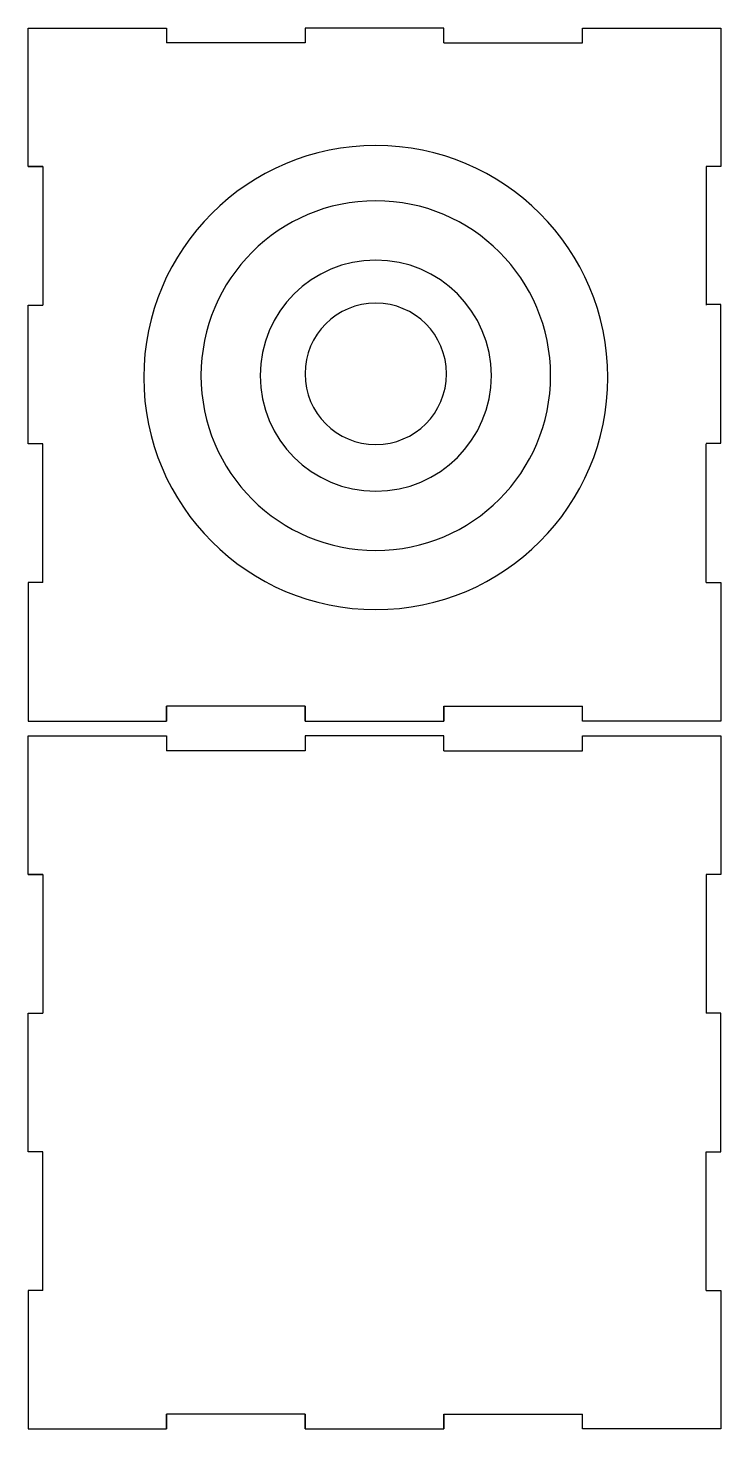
# Model space of a CAD drawing. Header units: millimetres. Extents: x 10 to 304, y -289 to -6.
# Drawn here: x 9.8 to 149.8, y -289.2 to -6.2 of the extents above; entities that cross this region are included whole.
import ezdxf

# ---------------------------------------------------------------- set-up
doc = ezdxf.new("R2010")
doc.units = ezdxf.units.MM
doc.header["$MEASUREMENT"] = 0
doc.layers.add('Layer 1', color=7, linetype='Continuous')

# ---------------------------------------------------------------- blocks, each defined once
blk = doc.blocks.new('block 2')
at = {"layer": 'Layer 1', "color": 7, "lineweight": 25, "true_color": 0xffffff}
for points in [[(9.81, -146.16), (9.81, -146.16)], [(149.81, -146.16), (149.81, -146.16)]]:
    blk.add_lwpolyline(points, dxfattribs=at)
blk = doc.blocks.new('block 3')
at = {"layer": 'Layer 1', "color": 7, "lineweight": 25, "true_color": 0xffffff}
for points in [[(9.81, -6.16), (9.81, -6.16)], [(9.81, -146.16), (9.81, -146.16)]]:
    blk.add_lwpolyline(points, dxfattribs=at)
blk = doc.blocks.new('block 4')
at = {"layer": 'Layer 1', "color": 7, "lineweight": 25, "true_color": 0xffffff}
for points in [[(9.81, -6.16), (9.81, -6.16)], [(149.81, -6.16), (149.81, -6.16)]]:
    blk.add_lwpolyline(points, dxfattribs=at)
blk = doc.blocks.new('block 5')
at = {"layer": 'Layer 1', "color": 7, "lineweight": 25, "true_color": 0xffffff}
blk.add_lwpolyline([(149.81, -6.16), (149.81, -6.16)], dxfattribs=at)
blk = doc.blocks.new('block 6')
at = {"layer": 'Layer 1', "color": 7, "lineweight": 25, "true_color": 0xffffff}
for points in [[(9.81, -6.16), (9.81, -6.16)], [(149.81, -146.16), (149.81, -146.16)]]:
    blk.add_lwpolyline(points, dxfattribs=at)
blk = doc.blocks.new('block 7')
at = {"layer": 'Layer 1', "color": 7, "lineweight": 25, "true_color": 0xffffff}
blk.add_lwpolyline([(9.81, -146.16), (9.81, -146.16)], dxfattribs=at)
blk = doc.blocks.new('block 8')
at = {"layer": 'Layer 1', "color": 7, "lineweight": 25, "true_color": 0xffffff}
blk.add_lwpolyline([(9.81, -146.16), (37.81, -146.16)], dxfattribs=at)
blk = doc.blocks.new('block 9')
at = {"layer": 'Layer 1', "color": 7, "lineweight": 25, "true_color": 0xffffff}
blk.add_lwpolyline([(37.81, -146.16), (37.81, -143.16)], dxfattribs=at)
blk = doc.blocks.new('block 10')
at = {"layer": 'Layer 1', "color": 7, "lineweight": 25, "true_color": 0xffffff}
blk.add_lwpolyline([(9.81, -143.16), (9.81, -143.16)], dxfattribs=at)
blk = doc.blocks.new('block 11')
at = {"layer": 'Layer 1', "color": 7, "lineweight": 25, "true_color": 0xffffff}
for points in [[(37.81, -146.16), (37.81, -146.16)], [(65.81, -146.16), (65.81, -146.16)]]:
    blk.add_lwpolyline(points, dxfattribs=at)
blk = doc.blocks.new('block 12')
at = {"layer": 'Layer 1', "color": 7, "lineweight": 25, "true_color": 0xffffff}
blk.add_lwpolyline([(65.81, -146.16), (65.81, -143.16)], dxfattribs=at)
blk = doc.blocks.new('block 13')
at = {"layer": 'Layer 1', "color": 7, "lineweight": 25, "true_color": 0xffffff}
blk.add_lwpolyline([(65.81, -143.16), (37.81, -143.16)], dxfattribs=at)
blk = doc.blocks.new('block 14')
at = {"layer": 'Layer 1', "color": 7, "lineweight": 25, "true_color": 0xffffff}
blk.add_lwpolyline([(37.81, -143.16), (37.81, -146.16)], dxfattribs=at)
blk = doc.blocks.new('block 15')
at = {"layer": 'Layer 1', "color": 7, "lineweight": 25, "true_color": 0xffffff}
blk.add_lwpolyline([(65.81, -146.16), (93.81, -146.16)], dxfattribs=at)
blk = doc.blocks.new('block 16')
at = {"layer": 'Layer 1', "color": 7, "lineweight": 25, "true_color": 0xffffff}
blk.add_lwpolyline([(93.81, -146.16), (93.81, -143.16)], dxfattribs=at)
blk = doc.blocks.new('block 17')
at = {"layer": 'Layer 1', "color": 7, "lineweight": 25, "true_color": 0xffffff}
blk.add_lwpolyline([(65.81, -143.16), (65.81, -146.16)], dxfattribs=at)
blk = doc.blocks.new('block 18')
at = {"layer": 'Layer 1', "color": 7, "lineweight": 25, "true_color": 0xffffff}
blk.add_lwpolyline([(93.81, -143.16), (121.81, -143.16)], dxfattribs=at)
blk = doc.blocks.new('block 19')
at = {"layer": 'Layer 1', "color": 7, "lineweight": 25, "true_color": 0xffffff}
blk.add_open_spline([(93.81, -146.16), (93.81, -146.16), (93.81, -143.16), (93.81, -143.16), (93.81, -143.16), (93.81, -146.16), (93.81, -146.16)], degree=3, knots=[0, 0, 0, 0, 1, 1, 1, 2, 2, 2, 2], dxfattribs=at)
blk = doc.blocks.new('block 20')
at = {"layer": 'Layer 1', "color": 7, "lineweight": 25, "true_color": 0xffffff}
blk.add_lwpolyline([(65.81, -9.16), (37.81, -9.16)], dxfattribs=at)
blk = doc.blocks.new('block 21')
at = {"layer": 'Layer 1', "color": 7, "lineweight": 25, "true_color": 0xffffff}
blk.add_lwpolyline([(93.81, -9.16), (93.81, -6.16), (65.81, -6.16), (65.81, -9.16)], dxfattribs=at)
blk = doc.blocks.new('block 22')
at = {"layer": 'Layer 1', "color": 7, "lineweight": 25, "true_color": 0xffffff}
blk.add_lwpolyline([(93.81, -9.16), (121.81, -9.16)], dxfattribs=at)
blk = doc.blocks.new('block 23')
at = {"layer": 'Layer 1', "color": 7, "lineweight": 25, "true_color": 0xffffff}
blk.add_lwpolyline([(9.81, -6.16), (12.81, -6.16), (37.81, -6.16), (37.81, -9.16)], dxfattribs=at)
blk = doc.blocks.new('block 24')
at = {"layer": 'Layer 1', "color": 7, "lineweight": 25, "true_color": 0xffffff}
blk.add_lwpolyline([(12.81, -34.16), (9.81, -34.16)], dxfattribs=at)
blk = doc.blocks.new('block 25')
at = {"layer": 'Layer 1', "color": 7, "lineweight": 25, "true_color": 0xffffff}
blk.add_lwpolyline([(9.81, -34.16), (9.81, -6.16)], dxfattribs=at)
blk = doc.blocks.new('block 26')
at = {"layer": 'Layer 1', "color": 7, "lineweight": 25, "true_color": 0xffffff}
blk.add_lwpolyline([(9.81, -34.16), (12.81, -34.16)], dxfattribs=at)
blk = doc.blocks.new('block 27')
at = {"layer": 'Layer 1', "color": 7, "lineweight": 25, "true_color": 0xffffff}
blk.add_lwpolyline([(12.81, -34.16), (12.81, -62.16)], dxfattribs=at)
blk = doc.blocks.new('block 28')
at = {"layer": 'Layer 1', "color": 7, "lineweight": 25, "true_color": 0xffffff}
blk.add_lwpolyline([(12.81, -118.16), (12.81, -90.16)], dxfattribs=at)
blk = doc.blocks.new('block 29')
at = {"layer": 'Layer 1', "color": 7, "lineweight": 25, "true_color": 0xffffff}
blk.add_lwpolyline([(12.81, -118.16), (9.81, -118.16), (9.81, -143.16), (9.81, -146.16)], dxfattribs=at)
blk = doc.blocks.new('block 30')
at = {"layer": 'Layer 1', "color": 7, "lineweight": 25, "true_color": 0xffffff}
blk.add_lwpolyline([(12.81, -90.16), (9.81, -90.16), (9.81, -62.16), (12.81, -62.16)], dxfattribs=at)
blk = doc.blocks.new('block 31')
at = {"layer": 'Layer 1', "color": 7, "lineweight": 25, "true_color": 0xffffff}
blk.add_lwpolyline([(146.81, -34.16), (146.81, -62.16)], dxfattribs=at)
blk = doc.blocks.new('block 32')
at = {"layer": 'Layer 1', "color": 7, "lineweight": 25, "true_color": 0xffffff}
blk.add_lwpolyline([(121.81, -9.16), (121.81, -6.16), (149.81, -6.16), (149.81, -34.16), (146.81, -34.16)], dxfattribs=at)
blk = doc.blocks.new('block 33')
at = {"layer": 'Layer 1', "color": 7, "lineweight": 25, "true_color": 0xffffff}
blk.add_lwpolyline([(146.81, -118.16), (146.81, -90.16)], dxfattribs=at)
blk = doc.blocks.new('block 34')
at = {"layer": 'Layer 1', "color": 7, "lineweight": 25, "true_color": 0xffffff}
blk.add_lwpolyline([(146.81, -118.16), (149.81, -118.16), (149.81, -146.16), (121.81, -146.16), (121.81, -143.16)], dxfattribs=at)
blk = doc.blocks.new('block 35')
at = {"layer": 'Layer 1', "color": 7, "lineweight": 25, "true_color": 0xffffff}
blk.add_lwpolyline([(146.81, -90.02), (149.81, -90.02), (149.81, -62.02), (146.81, -62.02)], dxfattribs=at)
blk = doc.blocks.new('block 105')
at = {"layer": 'Layer 1', "color": 7, "lineweight": 25, "true_color": 0xffffff}
for points in [[(9.81, -289.16), (9.81, -289.16)], [(149.81, -289.16), (149.81, -289.16)]]:
    blk.add_lwpolyline(points, dxfattribs=at)
blk = doc.blocks.new('block 106')
at = {"layer": 'Layer 1', "color": 7, "lineweight": 25, "true_color": 0xffffff}
for points in [[(9.81, -149.16), (9.81, -149.16)], [(9.81, -289.16), (9.81, -289.16)]]:
    blk.add_lwpolyline(points, dxfattribs=at)
blk = doc.blocks.new('block 107')
at = {"layer": 'Layer 1', "color": 7, "lineweight": 25, "true_color": 0xffffff}
for points in [[(9.81, -149.16), (9.81, -149.16)], [(149.81, -149.16), (149.81, -149.16)]]:
    blk.add_lwpolyline(points, dxfattribs=at)
blk = doc.blocks.new('block 108')
at = {"layer": 'Layer 1', "color": 7, "lineweight": 25, "true_color": 0xffffff}
blk.add_lwpolyline([(149.81, -149.16), (149.81, -149.16)], dxfattribs=at)
blk = doc.blocks.new('block 109')
at = {"layer": 'Layer 1', "color": 7, "lineweight": 25, "true_color": 0xffffff}
for points in [[(9.81, -149.16), (9.81, -149.16)], [(149.81, -289.16), (149.81, -289.16)]]:
    blk.add_lwpolyline(points, dxfattribs=at)
blk = doc.blocks.new('block 110')
at = {"layer": 'Layer 1', "color": 7, "lineweight": 25, "true_color": 0xffffff}
blk.add_lwpolyline([(9.81, -289.16), (9.81, -289.16)], dxfattribs=at)
blk = doc.blocks.new('block 111')
at = {"layer": 'Layer 1', "color": 7, "lineweight": 25, "true_color": 0xffffff}
blk.add_lwpolyline([(9.81, -289.16), (37.81, -289.16)], dxfattribs=at)
blk = doc.blocks.new('block 112')
at = {"layer": 'Layer 1', "color": 7, "lineweight": 25, "true_color": 0xffffff}
blk.add_lwpolyline([(37.81, -289.16), (37.81, -286.16)], dxfattribs=at)
blk = doc.blocks.new('block 113')
at = {"layer": 'Layer 1', "color": 7, "lineweight": 25, "true_color": 0xffffff}
blk.add_lwpolyline([(9.81, -286.16), (9.81, -286.16)], dxfattribs=at)
blk = doc.blocks.new('block 114')
at = {"layer": 'Layer 1', "color": 7, "lineweight": 25, "true_color": 0xffffff}
for points in [[(37.81, -289.16), (37.81, -289.16)], [(65.81, -289.16), (65.81, -289.16)]]:
    blk.add_lwpolyline(points, dxfattribs=at)
blk = doc.blocks.new('block 115')
at = {"layer": 'Layer 1', "color": 7, "lineweight": 25, "true_color": 0xffffff}
blk.add_lwpolyline([(65.81, -289.16), (65.81, -286.16)], dxfattribs=at)
blk = doc.blocks.new('block 116')
at = {"layer": 'Layer 1', "color": 7, "lineweight": 25, "true_color": 0xffffff}
blk.add_lwpolyline([(65.81, -286.16), (37.81, -286.16)], dxfattribs=at)
blk = doc.blocks.new('block 117')
at = {"layer": 'Layer 1', "color": 7, "lineweight": 25, "true_color": 0xffffff}
blk.add_lwpolyline([(37.81, -286.16), (37.81, -289.16)], dxfattribs=at)
blk = doc.blocks.new('block 118')
at = {"layer": 'Layer 1', "color": 7, "lineweight": 25, "true_color": 0xffffff}
blk.add_lwpolyline([(65.81, -289.16), (93.81, -289.16)], dxfattribs=at)
blk = doc.blocks.new('block 119')
at = {"layer": 'Layer 1', "color": 7, "lineweight": 25, "true_color": 0xffffff}
blk.add_lwpolyline([(93.81, -289.16), (93.81, -286.16)], dxfattribs=at)
blk = doc.blocks.new('block 120')
at = {"layer": 'Layer 1', "color": 7, "lineweight": 25, "true_color": 0xffffff}
blk.add_lwpolyline([(65.81, -286.16), (65.81, -289.16)], dxfattribs=at)
blk = doc.blocks.new('block 121')
at = {"layer": 'Layer 1', "color": 7, "lineweight": 25, "true_color": 0xffffff}
blk.add_lwpolyline([(93.81, -286.16), (121.81, -286.16)], dxfattribs=at)
blk = doc.blocks.new('block 122')
at = {"layer": 'Layer 1', "color": 7, "lineweight": 25, "true_color": 0xffffff}
blk.add_open_spline([(93.81, -289.16), (93.81, -289.16), (93.81, -286.16), (93.81, -286.16), (93.81, -286.16), (93.81, -289.16), (93.81, -289.16)], degree=3, knots=[0, 0, 0, 0, 1, 1, 1, 2, 2, 2, 2], dxfattribs=at)
blk = doc.blocks.new('block 123')
at = {"layer": 'Layer 1', "color": 7, "lineweight": 25, "true_color": 0xffffff}
blk.add_lwpolyline([(65.81, -152.16), (37.81, -152.16)], dxfattribs=at)
blk = doc.blocks.new('block 124')
at = {"layer": 'Layer 1', "color": 7, "lineweight": 25, "true_color": 0xffffff}
blk.add_lwpolyline([(93.81, -152.16), (93.81, -149.16), (65.81, -149.16), (65.81, -152.16)], dxfattribs=at)
blk = doc.blocks.new('block 125')
at = {"layer": 'Layer 1', "color": 7, "lineweight": 25, "true_color": 0xffffff}
blk.add_lwpolyline([(93.81, -152.16), (121.81, -152.16)], dxfattribs=at)
blk = doc.blocks.new('block 126')
at = {"layer": 'Layer 1', "color": 7, "lineweight": 25, "true_color": 0xffffff}
blk.add_lwpolyline([(9.81, -149.16), (12.81, -149.16), (37.81, -149.16), (37.81, -152.16)], dxfattribs=at)
blk = doc.blocks.new('block 127')
at = {"layer": 'Layer 1', "color": 7, "lineweight": 25, "true_color": 0xffffff}
blk.add_lwpolyline([(12.81, -177.16), (9.81, -177.16)], dxfattribs=at)
blk = doc.blocks.new('block 128')
at = {"layer": 'Layer 1', "color": 7, "lineweight": 25, "true_color": 0xffffff}
blk.add_lwpolyline([(9.81, -177.16), (9.81, -149.16)], dxfattribs=at)
blk = doc.blocks.new('block 129')
at = {"layer": 'Layer 1', "color": 7, "lineweight": 25, "true_color": 0xffffff}
blk.add_lwpolyline([(9.81, -177.16), (12.81, -177.16)], dxfattribs=at)
blk = doc.blocks.new('block 130')
at = {"layer": 'Layer 1', "color": 7, "lineweight": 25, "true_color": 0xffffff}
blk.add_lwpolyline([(12.81, -177.16), (12.81, -205.16)], dxfattribs=at)
blk = doc.blocks.new('block 131')
at = {"layer": 'Layer 1', "color": 7, "lineweight": 25, "true_color": 0xffffff}
blk.add_lwpolyline([(12.81, -261.16), (12.81, -233.16)], dxfattribs=at)
blk = doc.blocks.new('block 132')
at = {"layer": 'Layer 1', "color": 7, "lineweight": 25, "true_color": 0xffffff}
blk.add_lwpolyline([(12.81, -261.16), (9.81, -261.16), (9.81, -286.16), (9.81, -289.16)], dxfattribs=at)
blk = doc.blocks.new('block 133')
at = {"layer": 'Layer 1', "color": 7, "lineweight": 25, "true_color": 0xffffff}
blk.add_lwpolyline([(12.81, -233.16), (9.81, -233.16), (9.81, -205.16), (12.81, -205.16)], dxfattribs=at)
blk = doc.blocks.new('block 134')
at = {"layer": 'Layer 1', "color": 7, "lineweight": 25, "true_color": 0xffffff}
blk.add_lwpolyline([(146.81, -177.16), (146.81, -205.16)], dxfattribs=at)
blk = doc.blocks.new('block 135')
at = {"layer": 'Layer 1', "color": 7, "lineweight": 25, "true_color": 0xffffff}
blk.add_lwpolyline([(121.81, -152.16), (121.81, -149.16), (149.81, -149.16), (149.81, -177.16), (146.81, -177.16)], dxfattribs=at)
blk = doc.blocks.new('block 136')
at = {"layer": 'Layer 1', "color": 7, "lineweight": 25, "true_color": 0xffffff}
blk.add_lwpolyline([(146.81, -261.16), (146.81, -233.16)], dxfattribs=at)
blk = doc.blocks.new('block 137')
at = {"layer": 'Layer 1', "color": 7, "lineweight": 25, "true_color": 0xffffff}
blk.add_lwpolyline([(146.81, -261.16), (149.81, -261.16), (149.81, -289.16), (121.81, -289.16), (121.81, -286.16)], dxfattribs=at)
blk = doc.blocks.new('block 138')
at = {"layer": 'Layer 1', "color": 7, "lineweight": 25, "true_color": 0xffffff}
blk.add_lwpolyline([(146.81, -233.16), (149.81, -233.16), (149.81, -205.16), (146.81, -205.16)], dxfattribs=at)

msp = doc.modelspace()

# ---------------------------------------------------------------- linework, layer by layer
at = {"layer": 'Layer 1', "color": 7, "lineweight": 25, "true_color": 0xffffff}
for points in [[(126.95, -76.77), (126.95, -102.65), (105.96, -123.64), (80.07, -123.64), (54.19, -123.64), (33.2, -102.65), (33.2, -76.77), (33.2, -50.88), (54.19, -29.89), (80.07, -29.89), (105.96, -29.89), (126.95, -50.88), (126.95, -76.77)], [(115.39, -76.38), (115.39, -95.89), (99.58, -111.7), (80.07, -111.7), (60.57, -111.7), (44.76, -95.89), (44.76, -76.38), (44.76, -56.88), (60.57, -41.06), (80.07, -41.06), (99.58, -41.06), (115.39, -56.88), (115.39, -76.38)], [(103.42, -76.38), (103.42, -89.28), (92.97, -99.73), (80.07, -99.73), (67.18, -99.73), (56.73, -89.28), (56.73, -76.38), (56.73, -63.49), (67.18, -53.04), (80.07, -53.04), (92.97, -53.04), (103.42, -63.49), (103.42, -76.38)], [(94.36, -76.02), (94.36, -83.9), (87.96, -90.3), (80.07, -90.3), (72.19, -90.3), (65.79, -83.9), (65.79, -76.02), (65.79, -68.13), (72.19, -61.73), (80.07, -61.73), (87.96, -61.73), (94.36, -68.13), (94.36, -76.02)]]:
    msp.add_open_spline(points, degree=3, knots=[0, 0, 0, 0, 1, 1, 1, 2, 2, 2, 3, 3, 3, 4, 4, 4, 4], dxfattribs=at)

# ---------------------------------------------------------------- block references
at = {"layer": 'Layer 1'}
for name in ['block 3', 'block 4', 'block 6', 'block 23', 'block 25', 'block 21', 'block 32', 'block 5', 'block 20', 'block 22', 'block 24', 'block 26', 'block 27', 'block 31', 'block 30', 'block 35', 'block 28', 'block 33', 'block 29', 'block 34', 'block 10', 'block 9', 'block 13', 'block 14', 'block 12', 'block 17', 'block 16', 'block 18', 'block 19', 'block 2', 'block 7', 'block 8', 'block 11', 'block 15', 'block 106', 'block 107', 'block 109', 'block 126', 'block 128', 'block 124', 'block 135', 'block 108', 'block 123', 'block 125', 'block 127', 'block 129', 'block 130', 'block 134', 'block 133', 'block 138', 'block 131', 'block 136', 'block 132', 'block 137', 'block 113', 'block 112', 'block 116', 'block 117', 'block 115', 'block 120', 'block 119', 'block 121', 'block 122', 'block 105', 'block 110', 'block 111', 'block 114', 'block 118']:
    msp.add_blockref(name, (0, 0), dxfattribs=at)

doc.saveas('drawing.dxf')
